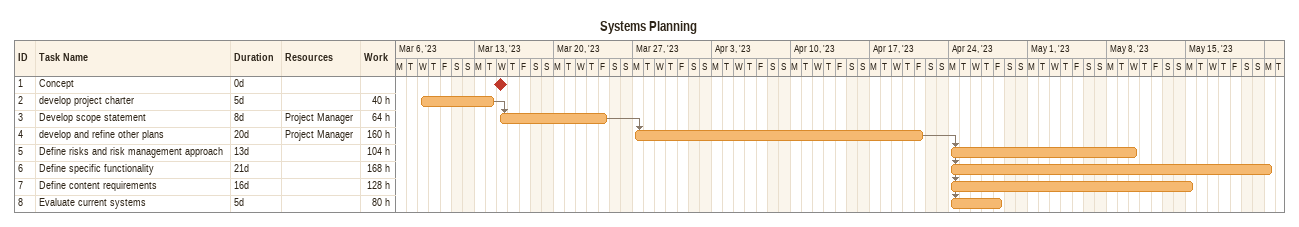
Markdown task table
Systems Planning

| ID | Task | Duration | Start | Finish | Predecessors | Resources | Work (h) |
|---|---|---|---|---|---|---|---|
| 1 | Concept | 0d | 2023-03-15 | 2023-03-15 |  |  |  |
| 2 | develop project charter | 5d | 2023-03-08 | 2023-03-14 |  |  | 40 |
| 3 | Develop scope statement | 8d | 2023-03-15 | 2023-03-24 | 2 | Project Manager | 64 |
| 4 | develop and refine other plans | 20d | 2023-03-27 | 2023-04-21 | 3 | Project Manager | 160 |
| 5 | Define risks and risk management approach | 13d | 2023-04-24 | 2023-05-10 | 4 |  | 104 |
| 6 | Define specific functionality | 21d | 2023-04-24 | 2023-05-22 | 4 |  | 168 |
| 7 | Define content requirements | 16d | 2023-04-24 | 2023-05-15 | 4 |  | 128 |
| 8 | Evaluate current systems | 5d | 2023-04-24 | 2023-04-28 | 4 |  | 80 |
